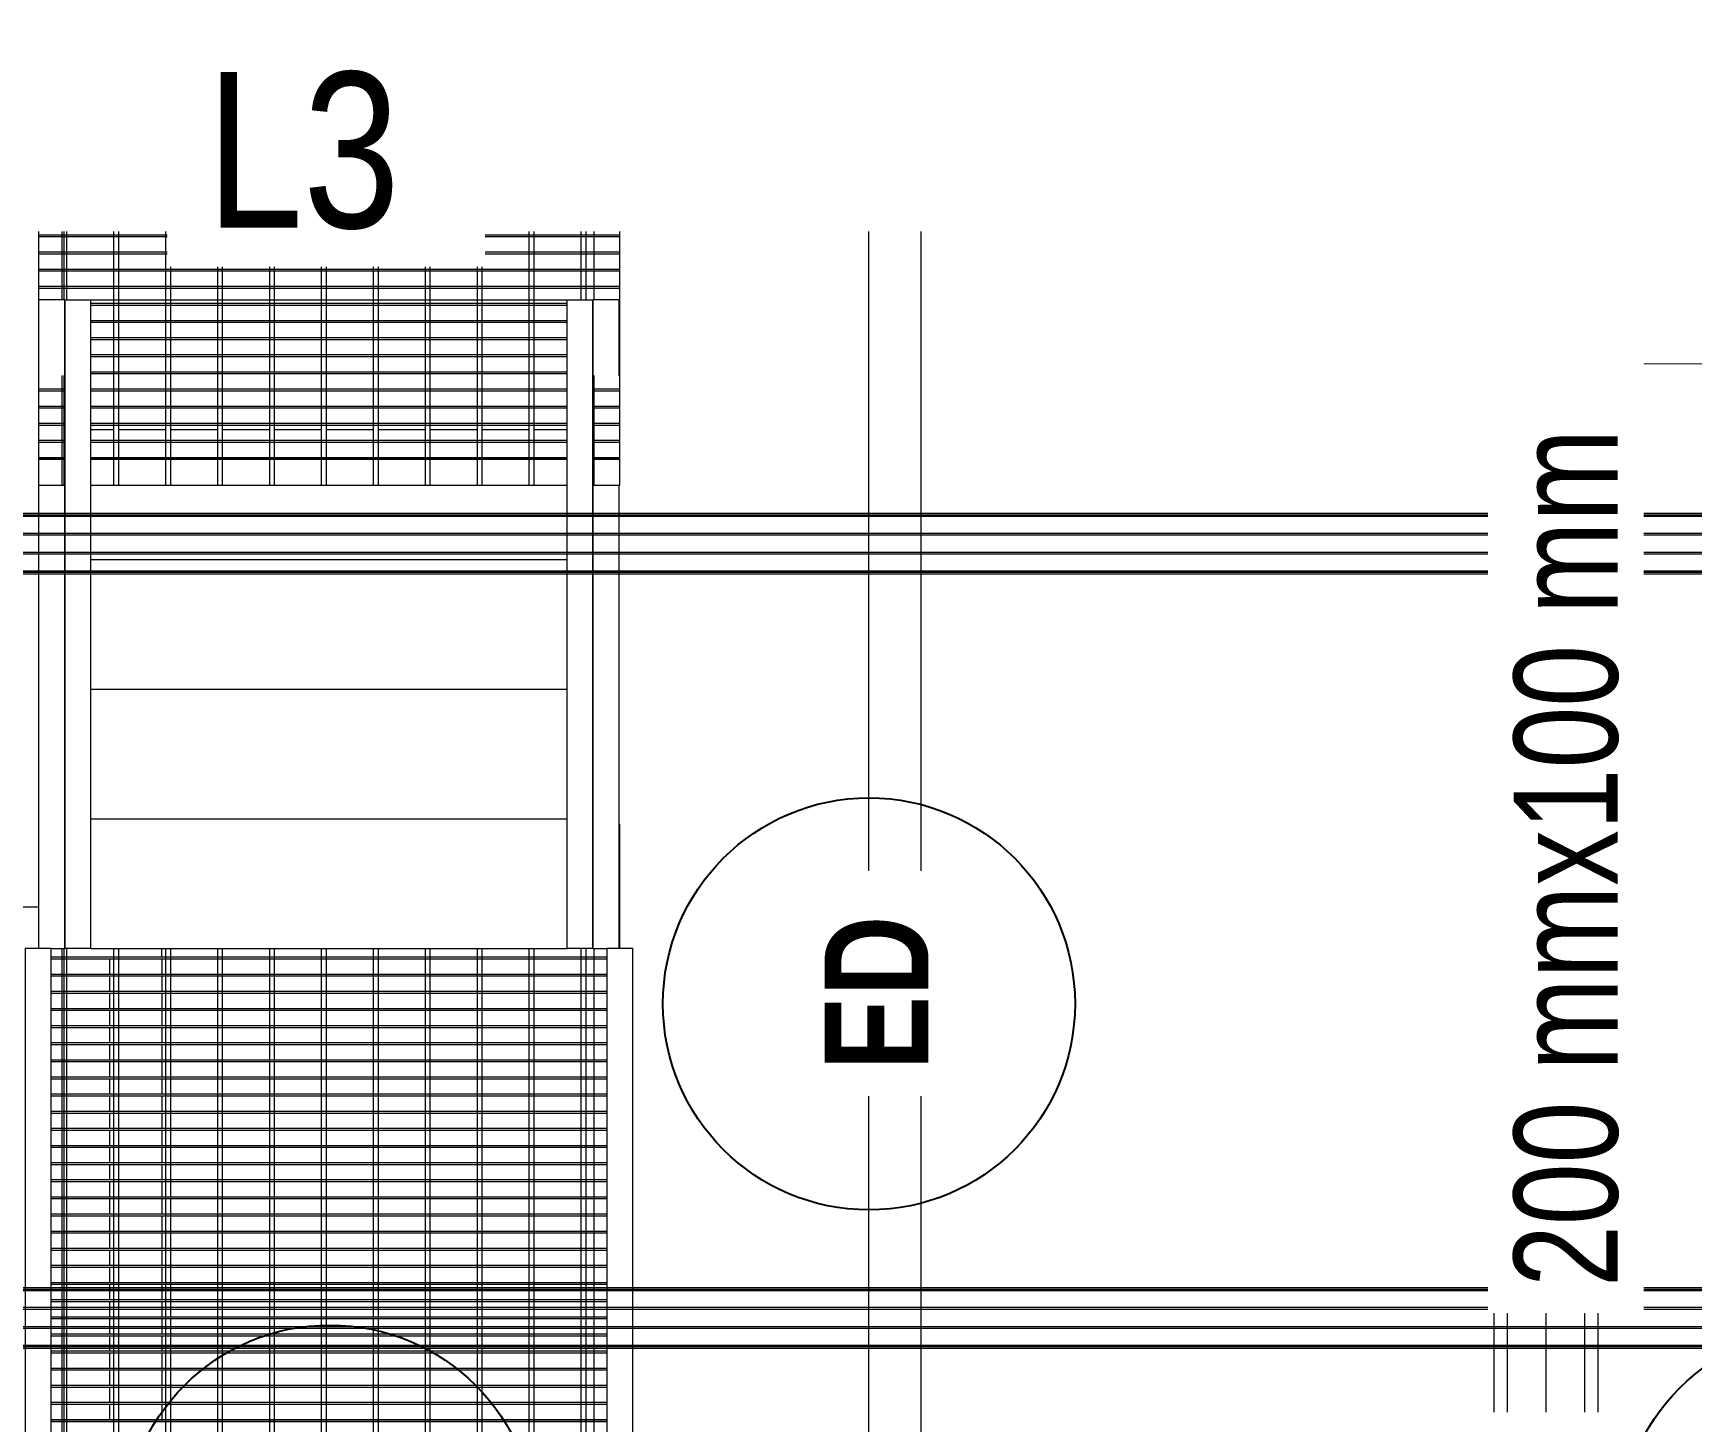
# Model space of a CAD drawing. Header units: centimetres. Extents: x -1906 to 5208, y -261 to 2955.
# Drawn here: x 3679.1 to 3998.6, y 2409.7 to 2677.2 of the extents above; entities that cross this region are included whole.
import ezdxf

# ---------------------------------------------------------------- set-up
doc = ezdxf.new("R2010")
doc.units = ezdxf.units.CM
doc.linetypes.add('Overhead', pattern=[0.396875, 0.238125, -0.15875])
for name, color, linetype, lineweight in [('A-ANNO-NOTE', 7, 'Continuous', 18), ('A-FLOR-HRAL', 7, 'Continuous', 9), ('A-GENM', 7, 'Continuous', 18), ('E-CABL-TRAY', 7, 'Continuous', 18), ('E-CABL-TRAY-CNTR', 7, 'Continuous', 18), ('E-CABL-TRAY-IDEN', 7, 'Continuous', 9), ('E-LITE-EQPM-IDEN', 7, 'Continuous', 18), ('I-WALL', 7, 'Continuous', 9), ('M-EQPM', 7, 'Continuous', 18), ('P-PIPE', 7, 'Continuous', 18), ('S-BEAM', 7, 'Continuous', 18), ('S-STRS', 7, 'Continuous', 9)]:
    doc.layers.add(name, color=color, linetype=linetype, lineweight=lineweight)
doc.styles.add('Arial_1', font='arial.ttf', dxfattribs={"width": 0.8, "height": 30})
doc.styles.add('Century Gothic_1', font='GOTHIC.TTF', dxfattribs={"width": 0.8, "height": 20})
doc.styles.add('Century Gothic_B_1', font='GOTHICB.TTF', dxfattribs={"width": 0.8, "height": 20})

# ---------------------------------------------------------------- blocks, each defined once
blk = doc.blocks.new('Costanera Perfil Z - Parametrizado - h_22cm-1718476-Planta Bodega almacenamiento insumos')
at = {"layer": 'S-BEAM', "color": 254, "lineweight": 9, "true_color": 0xcccccc}
for p, q in [((-5.84, 4686.47), (-5.84, 1495.35)), ((-5.54, 4686.47), (-5.54, 1495.35)), ((-5.5, 1495.35), (-5.5, 4686.47)), ((-5.26, 4686.47), (-5.26, 1495.35)), ((-2.01, 4686.47), (-2.01, 1495.35)), ((-1.67, 4686.47), (-1.67, 1495.35)), ((1.67, 4686.47), (1.67, 1495.35)), ((2.01, 4686.47), (2.01, 1495.35)), ((5.26, 4686.47), (5.26, 1495.35)), ((5.5, 4686.47), (5.5, 1495.35)), ((5.54, 4686.47), (5.54, 1495.35)), ((5.84, 4686.47), (5.84, 1495.35))]:
    blk.add_line(p, q, dxfattribs=at)
blk = doc.blocks.new('Costanera Perfil Z - Parametrizado - h_22cm-1718422-Planta Bodega almacenamiento insumos')
at = {"layer": 'S-BEAM', "color": 254, "lineweight": 9, "true_color": 0xcccccc}
for p, q in [((-5.84, 4686.77), (-5.84, 1495.65)), ((-5.54, 4686.77), (-5.54, 1495.65)), ((-5.5, 1495.65), (-5.5, 4686.77)), ((-5.26, 4686.77), (-5.26, 1495.65)), ((-2.01, 4686.77), (-2.01, 1495.65)), ((-1.67, 4686.77), (-1.67, 1495.65)), ((1.67, 4686.77), (1.67, 1495.65)), ((2.01, 4686.77), (2.01, 1495.65)), ((5.26, 4686.77), (5.26, 1495.65)), ((5.5, 4686.77), (5.5, 1495.65)), ((5.54, 4686.77), (5.54, 1495.65)), ((5.84, 4686.77), (5.84, 1495.65))]:
    blk.add_line(p, q, dxfattribs=at)
blk = doc.blocks.new('M_RVR_Grating - 1_12 x 1_00-V81-Planta Bodega almacenamiento insumos')
at = {"layer": 'A-GENM', "color": 254, "lineweight": 9, "true_color": 0xd4d4d4}
for p, q in [((60, 56), (36.06, 56)), ((37.7, 56), (37.4, 56)), ((41, 56), (40.7, 56)), ((44.3, 56), (44, 56)), ((47.6, 56), (47.3, 56)), ((50.9, 56), (50.6, 56)), ((54.2, 56), (53.9, 56)), ((60, 56), (55, 56)), ((57.5, 56), (57.2, 56)), ((-60, 53.54), (-60, -53.5)), ((-60, 53.54), (-60, 51)), ((-40.95, 51.5), (-60, 51.5)), ((-55, 53.54), (-55, -53.5)), ((-55, -53.5), (-55, 53.54)), ((-54.7, -53.5), (-54.7, 53.54)), ((-51.7, 53.56), (-51.7, -53.5)), ((-51.4, -53.5), (-51.4, 53.56)), ((-48.4, 53.56), (-48.4, -53.5)), ((-48.1, -53.5), (-48.1, 53.56)), ((-45.1, 53.56), (-45.1, -53.5)), ((-44.8, -53.5), (-44.8, 53.56)), ((-41.8, 53.56), (-41.8, -53.5)), ((-41.5, -53.5), (-41.5, 53.56)), ((-37.13, 51.5), (-40.95, 51.5)), ((-38.5, 53.55), (-38.5, -53.5)), ((-38.2, -53.5), (-38.2, 53.55)), ((-36.78, 51.5), (-37.13, 51.5)), ((-33.45, 51.5), (-36.78, 51.5)), ((-35.2, 53.55), (-35.2, -53.5)), ((-34.9, -53.5), (-34.9, 53.55)), ((-33.1, 51.5), (-33.45, 51.5)), ((-29.27, 51.5), (-33.1, 51.5)), ((-31.9, 53.55), (-31.9, -53.5)), ((-31.6, -53.5), (-31.6, 53.55)), ((36.06, 51.5), (-29.27, 51.5)), ((-28.6, 53.55), (-28.6, -53.5)), ((-28.3, -53.5), (-28.3, 53.55)), ((-25.3, 53.55), (-25.3, -53.5)), ((-25, -53.5), (-25, 53.55)), ((-22, 53.55), (-22, -53.5)), ((-21.7, -53.5), (-21.7, 53.55)), ((-18.7, 53.55), (-18.7, -53.5)), ((-18.4, -53.5), (-18.4, 53.55)), ((-15.4, 53.55), (-15.4, -53.5)), ((-15.1, -53.5), (-15.1, 53.55)), ((-12.1, 53.55), (-12.1, -53.5)), ((-11.8, -53.5), (-11.8, 53.55)), ((-8.8, 53.55), (-8.8, -53.5)), ((-8.5, -53.5), (-8.5, 53.55)), ((-5.5, 53.55), (-5.5, -53.5)), ((-5.2, -53.5), (-5.2, 53.55)), ((-2.2, 53.54), (-2.2, -53.5)), ((-1.9, -53.5), (-1.9, 53.54)), ((1.1, 53.54), (1.1, -53.5)), ((1.4, -53.5), (1.4, 53.54)), ((4.4, 53.54), (4.4, -53.5)), ((4.7, -53.5), (4.7, 53.54)), ((7.7, 53.54), (7.7, -53.5)), ((8, -53.5), (8, 53.54)), ((11, 53.54), (11, -53.5)), ((11.3, -53.5), (11.3, 53.54)), ((14.3, 53.54), (14.3, -53.5)), ((14.6, -53.5), (14.6, 53.54)), ((17.6, 53.54), (17.6, -53.5)), ((17.9, -53.5), (17.9, 53.54)), ((20.9, 53.54), (20.9, -53.5)), ((21.2, -53.5), (21.2, 53.54)), ((24.2, 53.54), (24.2, -53.5)), ((24.5, -53.5), (24.5, 53.54)), ((27.5, 53.54), (27.5, -53.5)), ((27.8, -53.5), (27.8, 53.54)), ((30.8, 53.54), (30.8, -53.5)), ((31.1, -53.5), (31.1, 53.54)), ((34.1, 53.54), (34.1, -53.5)), ((34.4, -53.5), (34.4, 53.54)), ((-60, 51), (-40.95, 51)), ((-60, 50.5), (-40.95, 50.5)), ((-40.95, 51), (-37.13, 51)), ((-40.95, 50.5), (-37.13, 50.5)), ((-37.13, 51), (-36.78, 51)), ((-37.13, 50.5), (-36.78, 50.5)), ((-36.78, 51), (-33.45, 51)), ((-36.78, 50.5), (-33.45, 50.5)), ((-33.45, 51), (-33.1, 51)), ((-33.45, 50.5), (-33.1, 50.5)), ((-33.1, 51), (-29.27, 51)), ((-33.1, 50.5), (-29.27, 50.5)), ((-29.27, 51), (36.06, 51)), ((-29.27, 50.5), (36.06, 50.5)), ((-40.95, 41.5), (-60, 41.5)), ((-60, 40.5), (-40.95, 40.5)), ((-37.13, 41.5), (-40.95, 41.5)), ((-40.95, 40.5), (-37.13, 40.5)), ((-36.78, 41.5), (-37.13, 41.5)), ((-37.13, 40.5), (-36.78, 40.5)), ((-33.45, 41.5), (-36.78, 41.5)), ((-36.78, 40.5), (-33.45, 40.5)), ((-33.1, 41.5), (-33.45, 41.5)), ((-33.45, 40.5), (-33.1, 40.5)), ((-29.27, 41.5), (-33.1, 41.5)), ((-33.1, 40.5), (-29.27, 40.5)), ((36.06, 41.5), (-29.27, 41.5)), ((-29.27, 40.5), (36.06, 40.5)), ((-40.95, 31.5), (-60, 31.5)), ((-60, 30.5), (-40.95, 30.5)), ((-37.13, 31.5), (-40.95, 31.5)), ((-40.95, 30.5), (-37.13, 30.5)), ((-36.78, 31.5), (-37.13, 31.5)), ((-37.13, 30.5), (-36.78, 30.5)), ((-33.45, 31.5), (-36.78, 31.5)), ((-36.78, 30.5), (-33.45, 30.5)), ((-33.1, 31.5), (-33.45, 31.5)), ((-33.45, 30.5), (-33.1, 30.5)), ((-29.27, 31.5), (-33.1, 31.5)), ((-33.1, 30.5), (-29.27, 30.5)), ((36.06, 31.5), (-29.27, 31.5)), ((-29.27, 30.5), (36.06, 30.5)), ((-40.95, 21.5), (-60, 21.5)), ((-60, 20.5), (-40.95, 20.5)), ((-37.13, 21.5), (-40.95, 21.5)), ((-40.95, 20.5), (-37.13, 20.5)), ((-36.78, 21.5), (-37.13, 21.5)), ((-37.13, 20.5), (-36.78, 20.5)), ((-33.45, 21.5), (-36.78, 21.5)), ((-36.78, 20.5), (-33.45, 20.5)), ((-33.1, 21.5), (-33.45, 21.5)), ((-33.45, 20.5), (-33.1, 20.5)), ((-29.27, 21.5), (-33.1, 21.5)), ((-33.1, 20.5), (-29.27, 20.5)), ((36.06, 21.5), (-29.27, 21.5)), ((-29.27, 20.5), (36.06, 20.5)), ((-40.95, 11.5), (-60, 11.5)), ((-60, 10.5), (-40.95, 10.5)), ((-37.13, 11.5), (-40.95, 11.5)), ((-40.95, 10.5), (-37.13, 10.5)), ((-36.78, 11.5), (-37.13, 11.5)), ((-37.13, 10.5), (-36.78, 10.5)), ((-33.45, 11.5), (-36.78, 11.5)), ((-36.78, 10.5), (-33.45, 10.5)), ((-33.1, 11.5), (-33.45, 11.5)), ((-33.45, 10.5), (-33.1, 10.5)), ((-29.27, 11.5), (-33.1, 11.5)), ((-33.1, 10.5), (-29.27, 10.5)), ((36.06, 11.5), (-29.27, 11.5)), ((-29.27, 10.5), (36.06, 10.5)), ((-40.95, 1.5), (-60, 1.5)), ((-60, 0.5), (-40.95, 0.5)), ((-37.13, 1.5), (-40.95, 1.5)), ((-40.95, 0.5), (-37.13, 0.5)), ((-36.78, 1.5), (-37.13, 1.5)), ((-37.13, 0.5), (-36.78, 0.5)), ((-33.45, 1.5), (-36.78, 1.5)), ((-36.78, 0.5), (-33.45, 0.5)), ((-33.1, 1.5), (-33.45, 1.5)), ((-33.45, 0.5), (-33.1, 0.5)), ((-29.27, 1.5), (-33.1, 1.5)), ((-33.1, 0.5), (-29.27, 0.5)), ((36.06, 1.5), (-29.27, 1.5)), ((-29.27, 0.5), (36.06, 0.5)), ((-40.95, -8.5), (-60, -8.5)), ((-60, -9.5), (-40.95, -9.5)), ((-37.13, -8.5), (-40.95, -8.5)), ((-40.95, -9.5), (-37.13, -9.5)), ((-36.78, -8.5), (-37.13, -8.5)), ((-37.13, -9.5), (-36.78, -9.5)), ((-33.45, -8.5), (-36.78, -8.5)), ((-36.78, -9.5), (-33.45, -9.5)), ((-33.1, -8.5), (-33.45, -8.5)), ((-33.45, -9.5), (-33.1, -9.5)), ((-29.27, -8.5), (-33.1, -8.5)), ((-33.1, -9.5), (-29.27, -9.5)), ((36.06, -8.5), (-29.27, -8.5)), ((-29.27, -9.5), (36.06, -9.5)), ((-40.95, -18.5), (-60, -18.5)), ((-37.13, -18.5), (-40.95, -18.5)), ((-36.78, -18.5), (-37.13, -18.5)), ((-33.45, -18.5), (-36.78, -18.5)), ((-33.1, -18.5), (-33.45, -18.5)), ((-29.27, -18.5), (-33.1, -18.5)), ((36.06, -18.5), (-29.27, -18.5)), ((-60, -19.5), (-40.95, -19.5)), ((-40.95, -19.5), (-37.13, -19.5)), ((-37.13, -19.5), (-36.78, -19.5)), ((-36.78, -19.5), (-33.45, -19.5)), ((-33.45, -19.5), (-33.1, -19.5)), ((-33.1, -19.5), (-29.27, -19.5)), ((-29.27, -19.5), (36.06, -19.5)), ((-40.95, -28.5), (-60, -28.5)), ((-37.13, -28.5), (-40.95, -28.5)), ((-36.78, -28.5), (-37.13, -28.5)), ((-33.45, -28.5), (-36.78, -28.5)), ((-33.1, -28.5), (-33.45, -28.5)), ((-29.27, -28.5), (-33.1, -28.5)), ((36.06, -28.5), (-29.27, -28.5)), ((-60, -29.5), (-40.95, -29.5)), ((-40.95, -29.5), (-37.13, -29.5)), ((-37.13, -29.5), (-36.78, -29.5)), ((-36.78, -29.5), (-33.45, -29.5)), ((-33.45, -29.5), (-33.1, -29.5)), ((-33.1, -29.5), (-29.27, -29.5)), ((-29.27, -29.5), (36.06, -29.5)), ((-40.95, -38.5), (-60, -38.5)), ((-60, -39.5), (-40.95, -39.5)), ((-37.13, -38.5), (-40.95, -38.5)), ((-40.95, -39.5), (-37.13, -39.5)), ((-36.78, -38.5), (-37.13, -38.5)), ((-37.13, -39.5), (-36.78, -39.5)), ((-33.45, -38.5), (-36.78, -38.5)), ((-36.78, -39.5), (-33.45, -39.5)), ((-33.1, -38.5), (-33.45, -38.5)), ((-33.45, -39.5), (-33.1, -39.5)), ((-29.27, -38.5), (-33.1, -38.5)), ((-33.1, -39.5), (-29.27, -39.5)), ((36.06, -38.5), (-29.27, -38.5)), ((-29.27, -39.5), (36.06, -39.5)), ((-40.95, -48.5), (-60, -48.5)), ((-60, -49.5), (-40.95, -49.5)), ((-40.95, -51), (-60, -51)), ((-60, -51), (-60, -53.5)), ((-37.13, -48.5), (-40.95, -48.5)), ((-40.95, -49.5), (-37.13, -49.5)), ((-37.13, -51), (-40.95, -51)), ((-36.78, -48.5), (-37.13, -48.5)), ((-37.13, -49.5), (-36.78, -49.5)), ((-36.78, -51), (-37.13, -51)), ((-33.45, -48.5), (-36.78, -48.5)), ((-36.78, -49.5), (-33.45, -49.5)), ((-33.45, -51), (-36.78, -51)), ((-33.1, -48.5), (-33.45, -48.5)), ((-33.45, -49.5), (-33.1, -49.5)), ((-33.1, -51), (-33.45, -51)), ((-29.27, -48.5), (-33.1, -48.5)), ((-33.1, -49.5), (-29.27, -49.5)), ((-29.27, -51), (-33.1, -51)), ((36.06, -48.5), (-29.27, -48.5)), ((-29.27, -49.5), (36.06, -49.5)), ((36.06, -51), (-29.27, -51)), ((36.06, -56), (60, -56)), ((37.4, -55.88), (37.4, -56)), ((37.4, -56), (37.7, -56)), ((37.7, -56), (37.7, -55.88)), ((40.7, -55.88), (40.7, -56)), ((40.7, -56), (41, -56)), ((41, -56), (41, -55.88)), ((44, -55.88), (44, -56)), ((44, -56), (44.3, -56)), ((44.3, -56), (44.3, -55.88)), ((47.3, -55.88), (47.3, -56)), ((47.3, -56), (47.6, -56)), ((47.6, -56), (47.6, -55.88)), ((50.6, -55.88), (50.6, -56)), ((50.6, -56), (50.9, -56)), ((50.9, -56), (50.9, -55.88)), ((53.9, -55.88), (53.9, -56)), ((53.9, -56), (54.2, -56)), ((54.2, -56), (54.2, -55.88)), ((55, -55.88), (55, -56)), ((55, -56), (60, -56)), ((57.2, -55.88), (57.2, -56)), ((57.2, -56), (57.5, -56)), ((57.5, -56), (57.5, -55.88)), ((60, -56), (60, -55.88)), ((60, -56), (60, -55.88))]:
    blk.add_line(p, q, dxfattribs=at)
blk = doc.blocks.new('Railing - Railing-1795420-Planta Bodega almacenamiento insumos')
at = {"layer": 'A-FLOR-HRAL', "color": 253, "true_color": 0xaaaaaa}
for p, q in [((-2308.8, 2625.83), (-2303.8, 2625.83)), ((-2308.8, 2584.66), (-2308.8, 2625.83)), ((-2303.8, 2584.66), (-2303.8, 2625.83)), ((-2308.8, 2580.84), (-2308.8, 2584.66)), ((-2303.8, 2580.84), (-2303.8, 2584.66)), ((-2308.8, 2580.49), (-2308.8, 2580.84)), ((-2308.8, 2577.16), (-2308.8, 2580.49)), ((-2303.8, 2580.49), (-2303.8, 2580.84)), ((-2303.8, 2577.16), (-2303.8, 2580.49)), ((-2308.8, 2576.81), (-2308.8, 2577.16)), ((-2308.8, 2572.98), (-2308.8, 2576.81)), ((-2303.8, 2576.81), (-2303.8, 2577.16)), ((-2303.8, 2572.98), (-2303.8, 2576.81)), ((-2308.8, 2500.83), (-2308.8, 2572.98)), ((-2303.8, 2500.83), (-2303.8, 2572.98)), ((-2303.8, 2500.83), (-2308.8, 2500.83))]:
    blk.add_line(p, q, dxfattribs=at)
blk = doc.blocks.new('Railing - Railing-1795424-Planta Bodega almacenamiento insumos')
at = {"layer": 'A-FLOR-HRAL', "color": 253, "true_color": 0xaaaaaa}
for p, q in [((-2405.51, 2625.83), (-2400.51, 2625.83)), ((-2405.51, 2584.66), (-2405.51, 2625.83)), ((-2400.51, 2584.66), (-2400.51, 2625.83)), ((-2405.51, 2580.84), (-2405.51, 2584.66)), ((-2400.51, 2580.84), (-2400.51, 2584.66)), ((-2405.51, 2580.49), (-2405.51, 2580.84)), ((-2405.51, 2577.16), (-2405.51, 2580.49)), ((-2400.51, 2580.49), (-2400.51, 2580.84)), ((-2400.51, 2577.16), (-2400.51, 2580.49)), ((-2405.51, 2576.81), (-2405.51, 2577.16)), ((-2405.51, 2572.98), (-2405.51, 2576.81)), ((-2400.51, 2576.81), (-2400.51, 2577.16)), ((-2400.51, 2572.98), (-2400.51, 2576.81)), ((-2405.51, 2500.83), (-2405.51, 2572.98)), ((-2400.51, 2500.83), (-2400.51, 2572.98)), ((-2400.51, 2500.83), (-2405.51, 2500.83))]:
    blk.add_line(p, q, dxfattribs=at)
blk = doc.blocks.new('M_RVR_Grating - 1_12 x 1_00-V82-Planta Bodega almacenamiento insumos')
at = {"layer": 'A-GENM', "color": 254, "lineweight": 9, "true_color": 0xd4d4d4}
for p, q in [((-60, 56), (-60, 50.87)), ((-55, 56), (-60, 56)), ((-11.12, 56), (-60, 56)), ((-60, 56), (-60, 51)), ((-55, 56), (-55, 50.87)), ((-54.7, 56), (-55, 56)), ((-55, 50.87), (-55, 56)), ((-54.7, 50.87), (-54.7, 56)), ((-51.7, 56), (-51.7, 50.87)), ((-51.4, 56), (-51.7, 56)), ((-51.4, 50.87), (-51.4, 56)), ((-48.4, 56), (-48.4, 50.87)), ((-48.1, 56), (-48.4, 56)), ((-48.1, 50.87), (-48.1, 56)), ((-45.1, 56), (-45.1, 50.87)), ((-44.8, 56), (-45.1, 56)), ((-44.8, 50.87), (-44.8, 56)), ((-41.8, 56), (-41.8, 50.87)), ((-41.5, 56), (-41.8, 56)), ((-41.5, 50.87), (-41.5, 56)), ((-38.2, 56), (-38.5, 56)), ((-34.9, 56), (-35.2, 56)), ((-31.6, 56), (-31.9, 56)), ((-28.3, 56), (-28.6, 56)), ((-25, 56), (-25.3, 56)), ((-22, 56), (-22, -56)), ((-21.7, 56), (-22, 56)), ((-21.7, -56), (-21.7, 56)), ((-18.7, 56), (-18.7, -56)), ((-18.4, 56), (-18.7, 56)), ((-18.4, -56), (-18.4, 56)), ((-15.4, 56), (-15.4, -56)), ((-15.1, 56), (-15.4, 56)), ((-15.1, -56), (-15.1, 56)), ((-12.1, 56), (-12.1, -56)), ((-11.8, 56), (-12.1, 56)), ((-11.8, -56), (-11.8, 56)), ((-38.88, 51.5), (-60, 51.5)), ((-11.12, 51.5), (-24.27, 51.5)), ((-60, 51), (-38.88, 51)), ((-24.27, 51), (-11.12, 51)), ((-24.27, 50.5), (-11.12, 50.5)), ((-60, 45.87), (-60, -45.84)), ((-55, 45.87), (-55, -45.84)), ((-55, -45.84), (-55, 45.87)), ((-54.7, -45.84), (-54.7, 45.87)), ((-51.7, 45.87), (-51.7, -45.84)), ((-51.4, -45.84), (-51.4, 45.87)), ((-48.4, 45.87), (-48.4, -45.84)), ((-48.1, -45.84), (-48.1, 45.87)), ((-45.1, 45.87), (-45.1, -45.84)), ((-44.8, -45.84), (-44.8, 45.87)), ((-41.8, 45.87), (-41.8, -45.84)), ((-41.5, -45.84), (-41.5, 45.87)), ((-38.5, 45.87), (-38.5, -45.84)), ((-38.2, -45.84), (-38.2, 45.87)), ((-35.2, 45.87), (-35.2, -45.84)), ((-34.9, -45.84), (-34.9, 45.87)), ((-31.9, 45.87), (-31.9, -45.84)), ((-31.6, -45.84), (-31.6, 45.87)), ((-28.6, 45.87), (-28.6, -45.84)), ((-28.3, -45.84), (-28.3, 45.87)), ((-25.3, 45.87), (-25.3, -45.84)), ((-25, -45.84), (-25, 45.87)), ((-11.12, 41.5), (-60, 41.5)), ((-60, 40.5), (-11.12, 40.5)), ((-11.12, 31.5), (-60, 31.5)), ((-60, 30.5), (-11.12, 30.5)), ((-11.12, 21.5), (-60, 21.5)), ((-60, 20.5), (-11.12, 20.5)), ((-11.12, 11.5), (-60, 11.5)), ((-60, 10.5), (-11.12, 10.5)), ((-11.12, 1.5), (-60, 1.5)), ((-60, 0.5), (-11.12, 0.5)), ((-11.12, -8.5), (-60, -8.5)), ((-60, -9.5), (-11.12, -9.5)), ((-11.12, -18.5), (-60, -18.5)), ((-60, -19.5), (-11.12, -19.5)), ((-11.12, -28.5), (-60, -28.5)), ((-60, -29.5), (-11.12, -29.5)), ((-11.12, -38.5), (-60, -38.5)), ((-60, -39.5), (-11.12, -39.5)), ((-60, -50.84), (-60, -56)), ((-38.88, -51), (-60, -51)), ((-60, -51), (-60, -56)), ((-55, -50.84), (-55, -56)), ((-55, -56), (-55, -50.84)), ((-54.7, -56), (-54.7, -50.84)), ((-51.7, -50.84), (-51.7, -56)), ((-51.4, -56), (-51.4, -50.84)), ((-48.4, -50.84), (-48.4, -56)), ((-48.1, -56), (-48.1, -50.84)), ((-45.1, -50.84), (-45.1, -56)), ((-44.8, -56), (-44.8, -50.84)), ((-41.8, -50.84), (-41.8, -56)), ((-41.5, -56), (-41.5, -50.84)), ((-11.12, -48.5), (-24.27, -48.5)), ((-24.27, -49.5), (-11.12, -49.5)), ((-11.12, -51), (-24.27, -51)), ((-60, -56), (-55, -56)), ((-60, -56), (-11.12, -56)), ((-55, -56), (-54.7, -56)), ((-51.7, -56), (-51.4, -56)), ((-48.4, -56), (-48.1, -56)), ((-45.1, -56), (-44.8, -56)), ((-41.8, -56), (-41.5, -56)), ((-38.5, -55.88), (-38.5, -56)), ((-38.5, -56), (-38.2, -56)), ((-38.2, -56), (-38.2, -55.88)), ((-35.2, -55.88), (-35.2, -56)), ((-35.2, -56), (-34.9, -56)), ((-34.9, -56), (-34.9, -55.88)), ((-31.9, -55.88), (-31.9, -56)), ((-31.9, -56), (-31.6, -56)), ((-31.6, -56), (-31.6, -55.88)), ((-28.6, -55.88), (-28.6, -56)), ((-28.6, -56), (-28.3, -56)), ((-28.3, -56), (-28.3, -55.88)), ((-25.3, -55.88), (-25.3, -56)), ((-25.3, -56), (-25, -56)), ((-25, -56), (-25, -55.88)), ((-22, -56), (-21.7, -56)), ((-18.7, -56), (-18.4, -56)), ((-15.4, -56), (-15.1, -56)), ((-12.1, -56), (-11.8, -56))]:
    blk.add_line(p, q, dxfattribs=at)
blk = doc.blocks.new('Railing - Railing-1795892-Planta Bodega almacenamiento insumos')
at = {"layer": 'A-FLOR-HRAL', "color": 253, "true_color": 0xaaaaaa}
for p, q in [((-2301.14, 2500.83), (-2301.14, 2435.49)), ((-2296.14, 2500.83), (-2301.14, 2500.83)), ((-2296.14, 2435.49), (-2296.14, 2500.83)), ((-2301.14, 2435.49), (-2301.14, 2431.67)), ((-2296.14, 2431.67), (-2296.14, 2435.49)), ((-2301.14, 2431.67), (-2301.14, 2431.32)), ((-2296.14, 2431.32), (-2296.14, 2431.67)), ((-2301.14, 2431.32), (-2301.14, 2427.99)), ((-2296.14, 2427.99), (-2296.14, 2431.32)), ((-2301.14, 2427.99), (-2301.14, 2427.64)), ((-2301.14, 2427.64), (-2301.14, 2423.81)), ((-2296.14, 2427.64), (-2296.14, 2427.99)), ((-2296.14, 2423.81), (-2296.14, 2427.64)), ((-2301.14, 2423.81), (-2301.14, 2277.18)), ((-2296.14, 2277.18), (-2296.14, 2423.81)), ((-2301.14, 2277.18), (-2301.14, 2273.4)), ((-2296.14, 2273.36), (-2296.14, 2277.18)), ((-2301.14, 2273.36), (-2301.14, 2273.01)), ((-2301.14, 2273.01), (-2301.14, 2269.68)), ((-2296.14, 2273.01), (-2296.14, 2273.36)), ((-2296.14, 2269.68), (-2296.14, 2273.01)), ((-2301.14, 2269.68), (-2301.14, 2269.33)), ((-2301.14, 2269.33), (-2301.14, 2265.5)), ((-2296.14, 2269.33), (-2296.14, 2269.68)), ((-2296.14, 2265.5), (-2296.14, 2269.33)), ((-2301.14, 2265.5), (-2301.14, 2215.44)), ((-2296.14, 2215.44), (-2296.14, 2265.5)), ((-2301.14, 2215.44), (-2301.14, 2211.62)), ((-2296.14, 2211.62), (-2296.14, 2215.44)), ((-2301.14, 2211.62), (-2301.14, 2211.27)), ((-2301.14, 2211.27), (-2301.14, 2207.94)), ((-2296.14, 2211.27), (-2296.14, 2211.62)), ((-2296.14, 2207.94), (-2296.14, 2211.27)), ((-2301.14, 2207.94), (-2301.14, 2207.59)), ((-2296.14, 2207.59), (-2296.14, 2207.94)), ((-2301.14, 2207.59), (-2301.14, 2204.34)), ((-2296.14, 2204.34), (-2296.14, 2207.59)), ((-2301.14, 2204.24), (-2301.14, 2203.76)), ((-2301.14, 2203.76), (-2301.14, 2174.67)), ((-2296.14, 2203.76), (-2296.14, 2204.24)), ((-2296.14, 2174.67), (-2296.14, 2203.76)), ((-2301.14, 2174.67), (-2296.14, 2174.67))]:
    blk.add_line(p, q, dxfattribs=at)
blk = doc.blocks.new('Railing - Railing-1795938-Planta Bodega almacenamiento insumos')
at = {"layer": 'A-FLOR-HRAL', "color": 253, "true_color": 0xaaaaaa}
for p, q in [((-2413.18, 2500.83), (-2413.18, 2435.49)), ((-2408.18, 2500.83), (-2413.18, 2500.83)), ((-2408.18, 2435.49), (-2408.18, 2500.83)), ((-2413.18, 2435.49), (-2413.18, 2431.67)), ((-2408.18, 2431.67), (-2408.18, 2435.49)), ((-2413.18, 2431.67), (-2413.18, 2431.32)), ((-2408.18, 2431.32), (-2408.18, 2431.67)), ((-2413.18, 2431.32), (-2413.18, 2427.99)), ((-2408.18, 2427.99), (-2408.18, 2431.32)), ((-2413.18, 2427.99), (-2413.18, 2427.64)), ((-2413.18, 2427.64), (-2413.18, 2423.81)), ((-2408.18, 2427.64), (-2408.18, 2427.99)), ((-2408.18, 2423.81), (-2408.18, 2427.64)), ((-2413.18, 2423.81), (-2413.18, 2277.18)), ((-2408.18, 2277.18), (-2408.18, 2423.81)), ((-2413.18, 2277.18), (-2413.18, 2273.36)), ((-2408.18, 2273.4), (-2408.18, 2277.18)), ((-2413.18, 2273.36), (-2413.18, 2273.01)), ((-2413.18, 2273.01), (-2413.18, 2269.68)), ((-2408.18, 2273.01), (-2408.18, 2273.36)), ((-2408.18, 2269.68), (-2408.18, 2273.01)), ((-2413.18, 2269.68), (-2413.18, 2269.33)), ((-2413.18, 2269.33), (-2413.18, 2265.5)), ((-2408.18, 2269.33), (-2408.18, 2269.68)), ((-2408.18, 2265.5), (-2408.18, 2269.33)), ((-2413.18, 2265.5), (-2413.18, 2215.44)), ((-2408.18, 2215.44), (-2408.18, 2265.5)), ((-2413.18, 2215.44), (-2413.18, 2211.62)), ((-2408.18, 2211.62), (-2408.18, 2215.44)), ((-2413.18, 2211.62), (-2413.18, 2211.27)), ((-2413.18, 2211.27), (-2413.18, 2207.94)), ((-2408.18, 2211.27), (-2408.18, 2211.62)), ((-2408.18, 2207.94), (-2408.18, 2211.27)), ((-2413.18, 2207.94), (-2413.18, 2207.59)), ((-2408.18, 2207.59), (-2408.18, 2207.94)), ((-2413.18, 2207.59), (-2413.18, 2204.34)), ((-2408.18, 2204.34), (-2408.18, 2207.59)), ((-2413.18, 2204.24), (-2413.18, 2203.76)), ((-2413.18, 2203.76), (-2413.18, 2174.67)), ((-2408.18, 2203.76), (-2408.18, 2204.24)), ((-2408.18, 2174.67), (-2408.18, 2203.76)), ((-2413.18, 2174.67), (-2408.18, 2174.67))]:
    blk.add_line(p, q, dxfattribs=at)
blk = doc.blocks.new('PQ_RVR_EST-01_ZZ_ZZ_MO_T_A_rvt-2-Planta Bodega almacenamiento insumos')
at = {"layer": 'S-STRS', "color": 253, "true_color": 0xaaaaaa}
for p, q in [((-2405.55, 2625.83), (-2410.55, 2625.83)), ((-2410.55, 2611.21), (-2410.55, 2625.83)), ((-2405.55, 2600.83), (-2405.55, 2625.83)), ((-2400.51, 2625.83), (-2308.8, 2625.83)), ((-2298.76, 2625.83), (-2303.76, 2625.83)), ((-2303.76, 2600.83), (-2303.76, 2625.83)), ((-2298.76, 2611.21), (-2298.76, 2625.83)), ((-2400.51, 2600.83), (-2396.12, 2600.83)), ((-2395.16, 2600.83), (-2386.12, 2600.83)), ((-2385.16, 2600.83), (-2376.12, 2600.83)), ((-2375.16, 2600.83), (-2366.12, 2600.83)), ((-2365.16, 2600.83), (-2356.12, 2600.83)), ((-2355.16, 2600.83), (-2346.12, 2600.83)), ((-2345.16, 2600.83), (-2336.12, 2600.83)), ((-2335.14, 2600.83), (-2326.12, 2600.83)), ((-2325.16, 2600.83), (-2316.12, 2600.83)), ((-2315.16, 2600.83), (-2308.8, 2600.83)), ((-2303.76, 2598.7), (-2303.76, 2600.83)), ((-2303.76, 2595.4), (-2303.76, 2598.4)), ((-2410.55, 2584.66), (-2410.55, 2590.1)), ((-2405.55, 2584.66), (-2405.55, 2590.1)), ((-2303.76, 2584.66), (-2303.76, 2590.1)), ((-2298.76, 2584.66), (-2298.76, 2590.1)), ((-2410.55, 2580.84), (-2410.55, 2584.66)), ((-2405.55, 2580.84), (-2405.55, 2584.66)), ((-2303.76, 2580.84), (-2303.76, 2584.66)), ((-2298.76, 2580.84), (-2298.76, 2584.66)), ((-2410.55, 2580.49), (-2410.55, 2580.84)), ((-2410.55, 2577.16), (-2410.55, 2580.49)), ((-2405.55, 2580.49), (-2405.55, 2580.84)), ((-2405.55, 2577.16), (-2405.55, 2580.49)), ((-2303.76, 2580.49), (-2303.76, 2580.84)), ((-2303.76, 2577.16), (-2303.76, 2580.49)), ((-2298.76, 2580.49), (-2298.76, 2580.84)), ((-2298.76, 2577.16), (-2298.76, 2580.49)), ((-2410.55, 2576.81), (-2410.55, 2577.16)), ((-2410.55, 2572.98), (-2410.55, 2576.81)), ((-2405.55, 2576.81), (-2405.55, 2577.16)), ((-2405.55, 2575.83), (-2405.55, 2576.81)), ((-2405.55, 2572.98), (-2405.55, 2575.83)), ((-2400.51, 2575.83), (-2308.8, 2575.83)), ((-2303.76, 2576.81), (-2303.76, 2577.16)), ((-2303.76, 2575.83), (-2303.76, 2576.81)), ((-2303.76, 2572.98), (-2303.76, 2575.83)), ((-2298.76, 2576.81), (-2298.76, 2577.16)), ((-2298.76, 2572.98), (-2298.76, 2576.81)), ((-2410.55, 2500.83), (-2410.55, 2572.98)), ((-2405.55, 2550.83), (-2405.55, 2572.98)), ((-2303.76, 2550.83), (-2303.76, 2572.98)), ((-2298.76, 2500.83), (-2298.76, 2572.98)), ((-2405.55, 2525.83), (-2405.55, 2550.83)), ((-2400.51, 2550.83), (-2308.8, 2550.83)), ((-2303.76, 2525.83), (-2303.76, 2550.83)), ((-2405.55, 2500.83), (-2405.55, 2525.83)), ((-2400.51, 2525.83), (-2308.8, 2525.83)), ((-2303.76, 2500.83), (-2303.76, 2525.83)), ((-2408.18, 2500.83), (-2405.55, 2500.83)), ((-2400.51, 2500.83), (-2308.8, 2500.83)), ((-2303.76, 2500.83), (-2301.14, 2500.83))]:
    blk.add_line(p, q, dxfattribs=at)
at = {"layer": 'S-STRS', "color": 253, "linetype": 'Overhead', "true_color": 0xaaaaaa}
for p, q in [((-2400.51, 2600.83), (-2396.12, 2600.83)), ((-2395.16, 2600.83), (-2386.12, 2600.83)), ((-2385.16, 2600.83), (-2376.12, 2600.83)), ((-2375.16, 2600.83), (-2366.12, 2600.83)), ((-2365.16, 2600.83), (-2356.12, 2600.83)), ((-2355.16, 2600.83), (-2346.12, 2600.83)), ((-2345.16, 2600.83), (-2336.12, 2600.83)), ((-2335.14, 2600.83), (-2326.12, 2600.83)), ((-2325.16, 2600.83), (-2316.12, 2600.83)), ((-2315.16, 2600.83), (-2308.8, 2600.83)), ((-2400.51, 2575.83), (-2308.8, 2575.83)), ((-2400.51, 2550.83), (-2308.8, 2550.83)), ((-2400.51, 2525.83), (-2308.8, 2525.83)), ((-2400.51, 2500.83), (-2308.8, 2500.83))]:
    blk.add_line(p, q, dxfattribs=at)
at = {"layer": 'A-FLOR-HRAL', "color": 254, "lineweight": 9, "true_color": 0xcccccc}
for name in ['Railing - Railing-1795424-Planta Bodega almacenamiento insumos', 'Railing - Railing-1795420-Planta Bodega almacenamiento insumos', 'Railing - Railing-1795938-Planta Bodega almacenamiento insumos', 'Railing - Railing-1795892-Planta Bodega almacenamiento insumos']:
    blk.add_blockref(name, (0, 0), dxfattribs=at)
at = {"layer": 'A-GENM', "color": 254, "lineweight": 9, "true_color": 0xcccccc, "rotation": 89.9999999999999}
for name, p in [('M_RVR_Grating - 1_12 x 1_00-V82-Planta Bodega almacenamiento insumos', (-2354.64, 2650.1)), ('M_RVR_Grating - 1_12 x 1_00-V81-Planta Bodega almacenamiento insumos', (-2354.64, 2464.76))]:
    blk.add_blockref(name, p, dxfattribs=at)
at = {"layer": 'S-BEAM', "color": 254, "lineweight": 9, "true_color": 0xcccccc, "rotation": 269.9999999999998}
for name, p in [('Costanera Perfil Z - Parametrizado - h_22cm-1718476-Planta Bodega almacenamiento insumos', (-6547.93, 2578.82)), ('Costanera Perfil Z - Parametrizado - h_22cm-1718422-Planta Bodega almacenamiento insumos', (-6548.23, 2429.65))]:
    blk.add_blockref(name, p, dxfattribs=at)
blk = doc.blocks.new('PQ_RVR_ARQ-01_ZZ_ZZ_MO_T_A_rvt-2-Planta Bodega almacenamiento insumos')
at = {"layer": 'I-WALL', "color": 253, "true_color": 0xaaaaaa}
for p, q in [((-2250.64, 2584.66), (-2250.64, 2638.97)), ((-2240.64, 2638.97), (-2240.64, 2584.66)), ((-2250.64, 2580.84), (-2250.64, 2584.66)), ((-2240.64, 2584.66), (-2240.64, 2580.84)), ((-2250.64, 2580.49), (-2250.64, 2580.84)), ((-2250.64, 2577.16), (-2250.64, 2580.49)), ((-2240.64, 2580.84), (-2240.64, 2580.49)), ((-2240.64, 2580.49), (-2240.64, 2577.16)), ((-2250.64, 2576.81), (-2250.64, 2577.16)), ((-2250.64, 2572.98), (-2250.64, 2576.81)), ((-2240.64, 2577.16), (-2240.64, 2576.81)), ((-2240.64, 2576.81), (-2240.64, 2572.98)), ((-2250.64, 2435.49), (-2250.64, 2572.98)), ((-2240.64, 2572.98), (-2240.64, 2435.49)), ((-2448.42, 2508.89), (-2410.64, 2508.89)), ((-2396.88, 2495.86), (-2396.88, 2498.86)), ((-2386.88, 2499.16), (-2386.88, 2500.83)), ((-2386.88, 2498.86), (-2386.88, 2495.86)), ((-2396.88, 2492.56), (-2396.88, 2495.56)), ((-2386.88, 2495.56), (-2386.88, 2492.56)), ((-2396.88, 2489.26), (-2396.88, 2492.26)), ((-2386.88, 2492.26), (-2386.88, 2489.26)), ((-2396.88, 2485.96), (-2396.88, 2488.96)), ((-2386.88, 2488.96), (-2386.88, 2485.96)), ((-2396.88, 2482.66), (-2396.88, 2485.66)), ((-2386.88, 2485.66), (-2386.88, 2482.66)), ((-2396.88, 2479.36), (-2396.88, 2482.36)), ((-2386.88, 2482.36), (-2386.88, 2479.36)), ((-2396.88, 2476.06), (-2396.88, 2479.06)), ((-2386.88, 2479.06), (-2386.88, 2476.06)), ((-2396.88, 2472.76), (-2396.88, 2475.76)), ((-2386.88, 2475.76), (-2386.88, 2472.76)), ((-2396.88, 2469.46), (-2396.88, 2472.46)), ((-2386.88, 2472.46), (-2386.88, 2469.46)), ((-2396.88, 2466.16), (-2396.88, 2469.16)), ((-2386.88, 2469.16), (-2386.88, 2466.16)), ((-2396.88, 2462.86), (-2396.88, 2465.86)), ((-2386.88, 2465.86), (-2386.88, 2462.86)), ((-2396.88, 2459.56), (-2396.88, 2462.56)), ((-2386.88, 2462.56), (-2386.88, 2459.56)), ((-2396.88, 2456.26), (-2396.88, 2459.26)), ((-2386.88, 2459.26), (-2386.88, 2456.26)), ((-2396.88, 2452.96), (-2396.88, 2455.96)), ((-2386.88, 2455.96), (-2386.88, 2452.96)), ((-2396.88, 2449.66), (-2396.88, 2452.66)), ((-2386.88, 2452.66), (-2386.88, 2449.66)), ((-2396.88, 2446.36), (-2396.88, 2449.36)), ((-2386.88, 2449.36), (-2386.88, 2446.36)), ((-2396.88, 2443.06), (-2396.88, 2446.06)), ((-2386.88, 2446.06), (-2386.88, 2443.06)), ((-2396.88, 2439.76), (-2396.88, 2442.76)), ((-2386.88, 2442.76), (-2386.88, 2439.76)), ((-2396.88, 2436.46), (-2396.88, 2439.46)), ((-2386.88, 2439.46), (-2386.88, 2436.46)), ((-2396.88, 2435.49), (-2396.88, 2436.16)), ((-2396.88, 2433.16), (-2396.88, 2435.49)), ((-2386.88, 2436.16), (-2386.88, 2435.49)), ((-2386.88, 2435.49), (-2386.88, 2433.16)), ((-2250.64, 2431.67), (-2250.64, 2435.49)), ((-2240.64, 2435.49), (-2240.64, 2431.67)), ((-2396.88, 2431.67), (-2396.88, 2432.86)), ((-2396.88, 2431.32), (-2396.88, 2431.67)), ((-2386.88, 2432.86), (-2386.88, 2431.67)), ((-2386.88, 2431.67), (-2386.88, 2431.32)), ((-2250.64, 2431.32), (-2250.64, 2431.67)), ((-2240.64, 2431.67), (-2240.64, 2431.32)), ((-2396.88, 2429.86), (-2396.88, 2431.32)), ((-2396.88, 2427.99), (-2396.88, 2429.56)), ((-2386.88, 2431.32), (-2386.88, 2429.86)), ((-2386.88, 2429.56), (-2386.88, 2427.99)), ((-2250.64, 2427.99), (-2250.64, 2431.32)), ((-2240.64, 2431.32), (-2240.64, 2427.99)), ((-2396.88, 2427.64), (-2396.88, 2427.99)), ((-2396.88, 2426.56), (-2396.88, 2427.64)), ((-2396.88, 2423.81), (-2396.88, 2426.26)), ((-2386.88, 2427.99), (-2386.88, 2427.64)), ((-2386.88, 2427.64), (-2386.88, 2426.56)), ((-2386.88, 2426.26), (-2386.88, 2423.81)), ((-2250.64, 2427.64), (-2250.64, 2427.99)), ((-2250.64, 2423.81), (-2250.64, 2427.64)), ((-2240.64, 2427.99), (-2240.64, 2427.64)), ((-2240.64, 2427.64), (-2240.64, 2423.81)), ((-2396.88, 2423.26), (-2396.88, 2423.81)), ((-2396.88, 2419.96), (-2396.88, 2422.96)), ((-2386.88, 2423.81), (-2386.88, 2423.26)), ((-2386.88, 2422.96), (-2386.88, 2419.96)), ((-2250.64, 2388.42), (-2250.64, 2423.81)), ((-2240.64, 2423.81), (-2240.64, 2388.4)), ((-2396.88, 2416.66), (-2396.88, 2419.66)), ((-2386.88, 2419.66), (-2386.88, 2416.66)), ((-2396.88, 2413.36), (-2396.88, 2416.36)), ((-2386.88, 2416.36), (-2386.88, 2413.36)), ((-2396.88, 2410.06), (-2396.88, 2413.06)), ((-2386.88, 2413.06), (-2386.88, 2410.06))]:
    blk.add_line(p, q, dxfattribs=at)
blk = doc.blocks.new('RVR-PQ-Dispositivo - Enchufe doble sobrepuesto-1787942-Planta Bodega almacenamiento insumos')
at = {"layer": 'M-EQPM', "color": 96, "lineweight": 25, "true_color": 0x008000}
for p, q in [((-2567.48, 2619.57), (-2562.48, 2619.6)), ((-2567.4, 2604.57), (-2567.48, 2619.57)), ((-2562.48, 2619.6), (-2562.4, 2604.6)), ((-2562.4, 2604.6), (-2567.4, 2604.57))]:
    blk.add_line(p, q, dxfattribs=at)

msp = doc.modelspace()

# ---------------------------------------------------------------- linework, layer by layer
at = {"layer": 'A-ANNO-NOTE', "color": 96, "lineweight": 25, "true_color": 0x008000}
msp.add_circle((3840.12, 2490.19), 39.69, dxfattribs=at)
at = {"layer": 'A-ANNO-NOTE', "color": 1, "lineweight": 25, "true_color": 0xff0000}
for centre in [(3736.31, 2388.61), (4024.33, 2388.09)]:
    msp.add_circle(centre, 39.69, dxfattribs=at)
at = {"layer": 'E-CABL-TRAY', "lineweight": 9}
for p, q in [((3960.52, 2638.97), (3960.52, 2633.11)), ((3963.06, 2638.97), (3963.06, 2633.45)), ((3963.06, 2637.24), (3968.2, 2637.24)), ((3980.52, 2638.97), (3980.52, 2633.45)), ((3960.52, 2623.8), (3960.52, 2411.51)), ((3963.06, 2623.45), (3963.06, 2411.51)), ((3980.52, 2623.45), (3980.52, 2622.25)), ((3963.06, 2616.92), (3971.96, 2616.92)), ((3963.06, 2614.38), (3974.24, 2614.38)), ((3977.98, 2611.42), (3977.98, 2411.51)), ((3980.52, 2610.13), (3980.52, 2411.51)), ((3963.06, 2594.06), (3977.98, 2594.06)), ((3963.06, 2591.52), (3977.98, 2591.52)), ((3963.06, 2571.2), (3977.98, 2571.2)), ((3963.06, 2568.66), (3977.98, 2568.66)), ((3963.06, 2548.34), (3977.98, 2548.34)), ((3963.06, 2545.8), (3977.98, 2545.8)), ((3963.06, 2525.48), (3977.98, 2525.48)), ((3963.06, 2522.94), (3977.98, 2522.94)), ((3963.06, 2502.62), (3977.98, 2502.62)), ((3963.06, 2500.08), (3977.98, 2500.08)), ((3963.06, 2479.76), (3977.98, 2479.76)), ((3963.06, 2477.22), (3977.98, 2477.22)), ((3963.06, 2456.9), (3977.98, 2456.9)), ((3963.06, 2454.36), (3977.98, 2454.36)), ((3963.06, 2434.04), (3977.98, 2434.04)), ((3963.06, 2431.5), (3977.98, 2431.5))]:
    msp.add_line(p, q, dxfattribs=at)
at = {"layer": 'E-CABL-TRAY-CNTR', "lineweight": 9}
msp.add_line((3970.52, 2619.5), (3970.52, 2411.51), dxfattribs=at)
at = {"layer": 'P-PIPE', "color": 6, "lineweight": 9, "true_color": 0xff00ff}
for p, q in [((3973.2, 2628.45), (3973.2, 2638.97)), ((3984.14, 2628.45), (3962.25, 2628.45)), ((3988.19, 2624.4), (3988.2, 2602.52)), ((4229.3, 2613.59), (3988.2, 2613.46))]:
    msp.add_line(p, q, dxfattribs=at)
msp.add_ellipse((3988.19, 2628.45), major_axis=(0, 14.99), ratio=0.999995, start_param=1.570796, end_param=3.142111, dxfattribs=at)

# ---------------------------------------------------------------- block references
at = {"lineweight": 5}
for name in ['PQ_RVR_ARQ-01_ZZ_ZZ_MO_T_A_rvt-2-Planta Bodega almacenamiento insumos', 'PQ_RVR_EST-01_ZZ_ZZ_MO_T_A_rvt-2-Planta Bodega almacenamiento insumos']:
    msp.add_blockref(name, (6090.75, 0), dxfattribs=at)
at = {"layer": 'M-EQPM', "color": 96, "lineweight": 25, "true_color": 0x008000, "rotation": 179.6736785763491}
msp.add_blockref('RVR-PQ-Dispositivo - Enchufe doble sobrepuesto-1787942-Planta Bodega almacenamiento insumos', (1287.6, 5116.84), dxfattribs=at)

# ---------------------------------------------------------------- next in the draw order: texts
at = {"layer": 'A-ANNO-NOTE', "color": 96, "lineweight": 25, "true_color": 0x008000, "insert": (3831.57, 2477.44), "char_height": 20, "width": 33.3502, "attachment_point": 1, "rotation": 90, "style": 'Century Gothic_B_1', "bg_fill": 3, "box_fill_scale": 1.25, "bg_fill_color": 256, "bg_fill_true_color": 13158600, "bg_fill_transparency": 0}
msp.add_mtext('ED', dxfattribs=at)
at = {"layer": 'E-CABL-TRAY-IDEN', "insert": (3964.34, 2435.66), "char_height": 20, "width": 226.3965, "attachment_point": 1, "rotation": 90, "style": 'Century Gothic_1', "bg_fill": 3, "box_fill_scale": 1.25, "bg_fill_color": 256, "bg_fill_true_color": 13158600, "bg_fill_transparency": 0}
msp.add_mtext('200 mmx100 mm', dxfattribs=at)
at = {"layer": 'E-LITE-EQPM-IDEN', "lineweight": 9, "insert": (3712.47, 2669.7), "char_height": 30, "width": 46.1772, "attachment_point": 1, "style": 'Arial_1', "bg_fill": 3, "box_fill_scale": 1.25, "bg_fill_color": 256, "bg_fill_true_color": 13158600, "bg_fill_transparency": 0}
msp.add_mtext('L3', dxfattribs=at)

doc.saveas('drawing.dxf')
